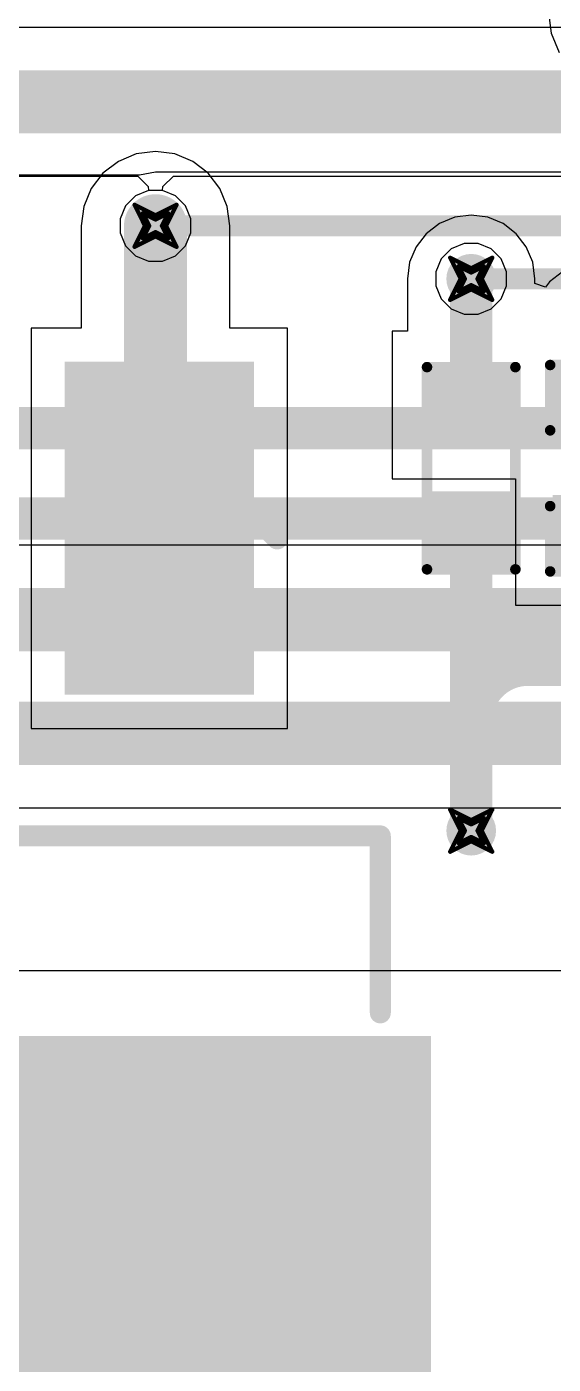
# Model space of a CAD drawing. Header units: inches. Extents: x -2 to 5376, y -4 to 5426.
# Drawn here: x 31.42 to 37.77, y 68.77 to 84.9 of the extents above; entities that cross this region are included whole.
import ezdxf

# ---------------------------------------------------------------- set-up
doc = ezdxf.new("R2010")
doc.units = ezdxf.units.IN
for name, color, linetype in [('Bottom Layer', 5, 'Continuous'), ('Drill Drawing', 1, 'Continuous'), ('Layer 1', 16, 'Continuous'), ('Layer 2', 76, 'Continuous'), ('Top Layer', 1, 'Continuous'), ('Top Overlay', 2, 'Continuous'), ('Top Paste', 8, 'Continuous'), ('Top Solder', 216, 'Continuous'), ('Via Holes', 16, 'Continuous')]:
    doc.layers.add(name, color=color, linetype=linetype)

# ---------------------------------------------------------------- blocks, each defined once
blk = doc.blocks.new('R___0603_37')
at = {"layer": 'Top Layer'}
for points in [[(-0.381, 0.4445), (-0.381, -0.4445), (-1.143, -0.4445), (-1.143, 0.4445)], [(1.143, 0.4445), (1.143, -0.4445), (0.381, -0.4445), (0.381, 0.4445)]]:
    blk.add_hatch(color=1, dxfattribs=at).paths.add_polyline_path(points)
at = {"layer": 'Top Paste'}
for points in [[(-0.381, 0.4445), (-0.381, -0.4445), (-1.143, -0.4445), (-1.143, 0.4445)], [(1.143, 0.4445), (1.143, -0.4445), (0.381, -0.4445), (0.381, 0.4445)]]:
    blk.add_hatch(color=8, dxfattribs=at).paths.add_polyline_path(points)
at = {"layer": 'Top Solder'}
for points in [[(-0.2794, 0.5461), (-0.2794, -0.5461), (-1.2446, -0.5461), (-1.2446, 0.5461)], [(1.2446, 0.5461), (1.2446, -0.5461), (0.2794, -0.5461), (0.2794, 0.5461)]]:
    blk.add_hatch(color=216, dxfattribs=at).paths.add_polyline_path(points)
at = {"layer": 'Top Overlay'}
for points in [[(-1.2192, 0.5334, 0.127, 0.127, 0), (-1.2192, -0.5334, 0.127, 0.127, 0)], [(-1.2192, 0.5334, 0.127, 0.127, 0), (1.2192, 0.5334, 0.127, 0.127, 0)], [(1.2192, 0.5334, 0.127, 0.127, 0), (1.2192, -0.5334, 0.127, 0.127, 0)], [(-1.2192, -0.5334, 0.127, 0.127, 0), (1.2192, -0.5334, 0.127, 0.127, 0)]]:
    blk.add_lwpolyline(points, format="xyseb", dxfattribs=at)
for points in [[(-1.25095, 0.5334, 0.0635, 0.0635, 1), (-1.18745, 0.5334, 0.0635, 0.0635, 1)], [(-1.25095, 0.5334, 0.0635, 0.0635, 1), (-1.18745, 0.5334, 0.0635, 0.0635, 1)], [(1.18745, 0.5334, 0.0635, 0.0635, 1), (1.25095, 0.5334, 0.0635, 0.0635, 1)], [(1.18745, 0.5334, 0.0635, 0.0635, 1), (1.25095, 0.5334, 0.0635, 0.0635, 1)], [(-1.25095, -0.5334, 0.0635, 0.0635, 1), (-1.18745, -0.5334, 0.0635, 0.0635, 1)], [(-1.25095, -0.5334, 0.0635, 0.0635, 1), (-1.18745, -0.5334, 0.0635, 0.0635, 1)], [(1.18745, -0.5334, 0.0635, 0.0635, 1), (1.25095, -0.5334, 0.0635, 0.0635, 1)], [(1.18745, -0.5334, 0.0635, 0.0635, 1), (1.25095, -0.5334, 0.0635, 0.0635, 1)]]:
    blk.add_lwpolyline(points, format="xyseb", close=True, dxfattribs=at)
blk = doc.blocks.new('D2PAK_86')
at = {"layer": 'Top Layer'}
for points in [[(-5.715, 9.78), (5.715, 9.78), (5.715, 0.89), (-5.715, 0.89)], [(-3.58, -3.43), (-1.5, -3.43), (-1.5, -7.24), (-3.58, -7.24)]]:
    blk.add_hatch(color=1, dxfattribs=at).paths.add_polyline_path(points)
at = {"layer": 'Top Paste'}
for points in [[(-5.715, 9.78), (5.715, 9.78), (5.715, 0.89), (-5.715, 0.89)], [(-3.58, -3.43), (-1.5, -3.43), (-1.5, -7.24), (-3.58, -7.24)]]:
    blk.add_hatch(color=8, dxfattribs=at).paths.add_polyline_path(points)
at = {"layer": 'Top Solder'}
for points in [[(-5.817, 9.882), (5.817, 9.882), (5.817, 0.788), (-5.817, 0.788)], [(-3.682, -3.328), (-1.398, -3.328), (-1.398, -7.342), (-3.682, -7.342)]]:
    blk.add_hatch(color=216, dxfattribs=at).paths.add_polyline_path(points)
at = {"layer": 'Top Overlay'}
for points in [[(-5.207, 0.508, 0.254, 0.254, 0), (-5.207, -1.626, 0.254, 0.254, 0)], [(5.105, -1.626, 0.254, 0.254, 0), (-5.207, -1.626, 0.254, 0.254, 0)], [(-3.962, -5.207, 0.254, 0.254, 0), (-3.962, -5.461, 0.254, 0.254, 0)], [(-3.835, -5.334, 0.254, 0.254, 0), (-3.962, -5.207, 0.254, 0.254, 0)], [(-3.835, -5.334, 0.254, 0.254, 0), (-3.962, -5.461, 0.254, 0.254, 0)]]:
    blk.add_lwpolyline(points, format="xyseb", dxfattribs=at)
for points in [[(-5.27, 0.508, 0.127, 0.127, 1), (-5.144, 0.508, 0.127, 0.127, 1)], [(-5.27, -1.626, 0.127, 0.127, 1), (-5.144, -1.626, 0.127, 0.127, 1)], [(-5.27, -1.626, 0.127, 0.127, 1), (-5.144, -1.626, 0.127, 0.127, 1)], [(-4.026, -5.207, 0.127, 0.127, 1), (-3.899, -5.207, 0.127, 0.127, 1)], [(-4.026, -5.207, 0.127, 0.127, 1), (-3.899, -5.207, 0.127, 0.127, 1)], [(-3.899, -5.334, 0.127, 0.127, 1), (-3.772, -5.334, 0.127, 0.127, 1)], [(-3.899, -5.334, 0.127, 0.127, 1), (-3.772, -5.334, 0.127, 0.127, 1)], [(-4.026, -5.461, 0.127, 0.127, 1), (-3.899, -5.461, 0.127, 0.127, 1)], [(-4.026, -5.461, 0.127, 0.127, 1), (-3.899, -5.461, 0.127, 0.127, 1)]]:
    blk.add_lwpolyline(points, format="xyseb", close=True, dxfattribs=at)
blk = doc.blocks.new('C___0603_98')
at = {"layer": 'Top Layer'}
for points in [[(-0.381, 0.445), (-0.381, -0.445), (-1.143, -0.445), (-1.143, 0.445)], [(1.143, 0.445), (1.143, -0.445), (0.381, -0.445), (0.381, 0.445)]]:
    blk.add_hatch(color=1, dxfattribs=at).paths.add_polyline_path(points)
at = {"layer": 'Top Paste'}
for points in [[(-0.381, 0.445), (-0.381, -0.445), (-1.143, -0.445), (-1.143, 0.445)], [(1.143, 0.445), (1.143, -0.445), (0.381, -0.445), (0.381, 0.445)]]:
    blk.add_hatch(color=8, dxfattribs=at).paths.add_polyline_path(points)
at = {"layer": 'Top Solder'}
for points in [[(-0.321, 0.504), (-0.321, -0.504), (-1.203, -0.504), (-1.203, 0.504)], [(1.203, 0.504), (1.203, -0.504), (0.321, -0.504), (0.321, 0.504)]]:
    blk.add_hatch(color=216, dxfattribs=at).paths.add_polyline_path(points)
at = {"layer": 'Top Overlay'}
for points in [[(-1.245, 0.533, 0.127, 0.127, 0), (-1.245, -0.533, 0.127, 0.127, 0)], [(-1.245, 0.533, 0.127, 0.127, 0), (-0.457, 0.533, 0.127, 0.127, 0)], [(0.457, 0.533, 0.127, 0.127, 0), (1.245, 0.533, 0.127, 0.127, 0)], [(1.245, 0.533, 0.127, 0.127, 0), (1.245, -0.533, 0.127, 0.127, 0)], [(-1.245, -0.533, 0.127, 0.127, 0), (-0.457, -0.533, 0.127, 0.127, 0)], [(0.457, -0.533, 0.127, 0.127, 0), (1.245, -0.533, 0.127, 0.127, 0)]]:
    blk.add_lwpolyline(points, format="xyseb", dxfattribs=at)
for points in [[(-1.276, 0.533, 0.0635, 0.0635, 1), (-1.213, 0.533, 0.0635, 0.0635, 1)], [(-1.276, 0.533, 0.0635, 0.0635, 1), (-1.213, 0.533, 0.0635, 0.0635, 1)], [(-0.489, 0.533, 0.0635, 0.0635, 1), (-0.425, 0.533, 0.0635, 0.0635, 1)], [(0.425, 0.533, 0.0635, 0.0635, 1), (0.489, 0.533, 0.0635, 0.0635, 1)], [(1.213, 0.533, 0.0635, 0.0635, 1), (1.276, 0.533, 0.0635, 0.0635, 1)], [(1.213, 0.533, 0.0635, 0.0635, 1), (1.276, 0.533, 0.0635, 0.0635, 1)], [(-1.276, -0.533, 0.0635, 0.0635, 1), (-1.213, -0.533, 0.0635, 0.0635, 1)], [(-1.276, -0.533, 0.0635, 0.0635, 1), (-1.213, -0.533, 0.0635, 0.0635, 1)], [(-0.489, -0.533, 0.0635, 0.0635, 1), (-0.425, -0.533, 0.0635, 0.0635, 1)], [(0.425, -0.533, 0.0635, 0.0635, 1), (0.489, -0.533, 0.0635, 0.0635, 1)], [(1.213, -0.533, 0.0635, 0.0635, 1), (1.276, -0.533, 0.0635, 0.0635, 1)], [(1.213, -0.533, 0.0635, 0.0635, 1), (1.276, -0.533, 0.0635, 0.0635, 1)]]:
    blk.add_lwpolyline(points, format="xyseb", close=True, dxfattribs=at)

msp = doc.modelspace()

# ---------------------------------------------------------------- hatches: boundary and pattern name
at = {"layer": 'Bottom Layer'}
h = msp.add_hatch(color=5, dxfattribs=at)
edge = h.paths.add_edge_path()
edge.add_arc((32.974, 82.5), 0.3, 0, 360)
h = msp.add_hatch(color=5, dxfattribs=at)
edge = h.paths.add_edge_path()
edge.add_arc((36.784, 81.861), 0.3, 0, 360)
h = msp.add_hatch(color=5, dxfattribs=at)
edge = h.paths.add_edge_path()
edge.add_arc((36.784, 75.207), 0.3, 0, 360)
at = {"layer": 'Layer 1'}
h = msp.add_hatch(color=16, dxfattribs=at)
edge = h.paths.add_edge_path()
edge.add_arc((32.974, 82.5), 0.3, 0, 360)
h = msp.add_hatch(color=16, dxfattribs=at)
edge = h.paths.add_edge_path()
edge.add_arc((36.784, 81.861), 0.3, 0, 360)
h = msp.add_hatch(color=16, dxfattribs=at)
edge = h.paths.add_edge_path()
edge.add_arc((36.784, 75.207), 0.3, 0, 360)
at = {"layer": 'Layer 2'}
h = msp.add_hatch(color=76, dxfattribs=at)
edge = h.paths.add_edge_path()
edge.add_arc((32.974, 82.5), 0.3, 0, 360)
h = msp.add_hatch(color=76, dxfattribs=at)
edge = h.paths.add_edge_path()
edge.add_arc((36.784, 81.861), 0.3, 0, 360)
h = msp.add_hatch(color=76, dxfattribs=at)
edge = h.paths.add_edge_path()
edge.add_arc((36.784, 75.207), 0.3, 0, 360)
at = {"layer": 'Top Layer'}
h = msp.add_hatch(color=1, dxfattribs=at)
edge = h.paths.add_edge_path()
edge.add_arc((32.974, 82.5), 0.3, 0, 360)
h = msp.add_hatch(color=1, dxfattribs=at)
edge = h.paths.add_edge_path()
edge.add_arc((36.784, 81.861), 0.3, 0, 360)
h = msp.add_hatch(color=1, dxfattribs=at)
edge = h.paths.add_edge_path()
edge.add_arc((36.784, 75.207), 0.3, 0, 360)
at = {"layer": 'Via Holes'}
h = msp.add_hatch(color=7, dxfattribs=at)
edge = h.paths.add_edge_path()
edge.add_arc((32.974, 82.5), 0.15, 0, 360)
h = msp.add_hatch(color=7, dxfattribs=at)
edge = h.paths.add_edge_path()
edge.add_arc((36.784, 81.861), 0.15, 0, 360)
h = msp.add_hatch(color=7, dxfattribs=at)
edge = h.paths.add_edge_path()
edge.add_arc((36.784, 75.207), 0.15, 0, 360)

# ---------------------------------------------------------------- linework, layer by layer
at = {"layer": 'Bottom Layer'}
for p, q in [((32.78, 83.109), (29.972, 83.109)), ((32.974, 83.147), (32.78, 83.109)), ((43.51, 83.147), (32.974, 83.147))]:
    msp.add_line(p, q, dxfattribs=at)
for points in [[(32.974, 82.5, 0.254, 0.254, 0), (43.51, 82.5, 0.254, 0.254, 0)], [(36.784, 81.861, 0.254, 0.254, 0), (49.205, 81.861, 0.254, 0.254, 0)], [(6.476, 80.06, 0.508, 0.508, 0), (44.454, 80.06, 0.508, 0.508, 0)], [(8.009, 78.971, 0.508, 0.508, 0), (45.332, 78.971, 0.508, 0.508, 0)]]:
    msp.add_lwpolyline(points, format="xyseb", dxfattribs=at)
for points in [[(32.911, 82.5, 0.127, 0.127, 1), (33.038, 82.5, 0.127, 0.127, 1)], [(36.72, 81.861, 0.127, 0.127, 1), (36.847, 81.861, 0.127, 0.127, 1)]]:
    msp.add_lwpolyline(points, format="xyseb", close=True, dxfattribs=at)
at = {"layer": 'Drill Drawing'}
for points in [[(32.72, 82.754, 0.0508, 0.0508, 0), (32.974, 82.627, 0.0508, 0.0508, 0)], [(32.72, 82.754, 0.0508, 0.0508, 0), (32.847, 82.5, 0.0508, 0.0508, 0)], [(32.974, 82.627, 0.0508, 0.0508, 0), (33.228, 82.754, 0.0508, 0.0508, 0)], [(33.101, 82.5, 0.0508, 0.0508, 0), (33.228, 82.754, 0.0508, 0.0508, 0)], [(32.822, 82.652, 0.0508, 0.0508, 0), (32.974, 82.576, 0.0508, 0.0508, 0)], [(32.822, 82.652, 0.0508, 0.0508, 0), (32.898, 82.5, 0.0508, 0.0508, 0)], [(32.974, 82.576, 0.0508, 0.0508, 0), (33.127, 82.652, 0.0508, 0.0508, 0)], [(33.051, 82.5, 0.0508, 0.0508, 0), (33.127, 82.652, 0.0508, 0.0508, 0)], [(32.72, 82.246, 0.0508, 0.0508, 0), (32.847, 82.5, 0.0508, 0.0508, 0)], [(32.822, 82.348, 0.0508, 0.0508, 0), (32.898, 82.5, 0.0508, 0.0508, 0)], [(32.822, 82.348, 0.0508, 0.0508, 0), (32.974, 82.424, 0.0508, 0.0508, 0)], [(32.974, 82.424, 0.0508, 0.0508, 0), (33.127, 82.348, 0.0508, 0.0508, 0)], [(33.051, 82.5, 0.0508, 0.0508, 0), (33.127, 82.348, 0.0508, 0.0508, 0)], [(33.101, 82.5, 0.0508, 0.0508, 0), (33.228, 82.246, 0.0508, 0.0508, 0)], [(32.72, 82.246, 0.0508, 0.0508, 0), (32.974, 82.373, 0.0508, 0.0508, 0)], [(32.974, 82.373, 0.0508, 0.0508, 0), (33.228, 82.246, 0.0508, 0.0508, 0)], [(36.53, 82.115, 0.0508, 0.0508, 0), (36.784, 81.988, 0.0508, 0.0508, 0)], [(36.53, 82.115, 0.0508, 0.0508, 0), (36.657, 81.861, 0.0508, 0.0508, 0)], [(36.784, 81.988, 0.0508, 0.0508, 0), (37.038, 82.115, 0.0508, 0.0508, 0)], [(36.911, 81.861, 0.0508, 0.0508, 0), (37.038, 82.115, 0.0508, 0.0508, 0)], [(36.631, 82.013, 0.0508, 0.0508, 0), (36.784, 81.937, 0.0508, 0.0508, 0)], [(36.631, 82.013, 0.0508, 0.0508, 0), (36.708, 81.861, 0.0508, 0.0508, 0)], [(36.784, 81.937, 0.0508, 0.0508, 0), (36.936, 82.013, 0.0508, 0.0508, 0)], [(36.86, 81.861, 0.0508, 0.0508, 0), (36.936, 82.013, 0.0508, 0.0508, 0)], [(36.53, 81.607, 0.0508, 0.0508, 0), (36.657, 81.861, 0.0508, 0.0508, 0)], [(36.631, 81.709, 0.0508, 0.0508, 0), (36.708, 81.861, 0.0508, 0.0508, 0)], [(36.631, 81.709, 0.0508, 0.0508, 0), (36.784, 81.785, 0.0508, 0.0508, 0)], [(36.784, 81.785, 0.0508, 0.0508, 0), (36.936, 81.709, 0.0508, 0.0508, 0)], [(36.86, 81.861, 0.0508, 0.0508, 0), (36.936, 81.709, 0.0508, 0.0508, 0)], [(36.911, 81.861, 0.0508, 0.0508, 0), (37.038, 81.607, 0.0508, 0.0508, 0)], [(36.53, 81.607, 0.0508, 0.0508, 0), (36.784, 81.734, 0.0508, 0.0508, 0)], [(36.784, 81.734, 0.0508, 0.0508, 0), (37.038, 81.607, 0.0508, 0.0508, 0)], [(36.53, 75.461, 0.0508, 0.0508, 0), (36.784, 75.334, 0.0508, 0.0508, 0)], [(36.53, 75.461, 0.0508, 0.0508, 0), (36.657, 75.207, 0.0508, 0.0508, 0)], [(36.784, 75.334, 0.0508, 0.0508, 0), (37.038, 75.461, 0.0508, 0.0508, 0)], [(36.911, 75.207, 0.0508, 0.0508, 0), (37.038, 75.461, 0.0508, 0.0508, 0)], [(36.631, 75.359, 0.0508, 0.0508, 0), (36.784, 75.283, 0.0508, 0.0508, 0)], [(36.631, 75.359, 0.0508, 0.0508, 0), (36.708, 75.207, 0.0508, 0.0508, 0)], [(36.784, 75.283, 0.0508, 0.0508, 0), (36.936, 75.359, 0.0508, 0.0508, 0)], [(36.86, 75.207, 0.0508, 0.0508, 0), (36.936, 75.359, 0.0508, 0.0508, 0)], [(36.53, 74.953, 0.0508, 0.0508, 0), (36.657, 75.207, 0.0508, 0.0508, 0)], [(36.631, 75.055, 0.0508, 0.0508, 0), (36.708, 75.207, 0.0508, 0.0508, 0)], [(36.631, 75.055, 0.0508, 0.0508, 0), (36.784, 75.131, 0.0508, 0.0508, 0)], [(36.784, 75.131, 0.0508, 0.0508, 0), (36.936, 75.055, 0.0508, 0.0508, 0)], [(36.86, 75.207, 0.0508, 0.0508, 0), (36.936, 75.055, 0.0508, 0.0508, 0)], [(36.911, 75.207, 0.0508, 0.0508, 0), (37.038, 74.953, 0.0508, 0.0508, 0)], [(36.53, 74.953, 0.0508, 0.0508, 0), (36.784, 75.08, 0.0508, 0.0508, 0)], [(36.784, 75.08, 0.0508, 0.0508, 0), (37.038, 74.953, 0.0508, 0.0508, 0)]]:
    msp.add_lwpolyline(points, format="xyseb", dxfattribs=at)
for points in [[(32.708, 82.754, 0.0254, 0.0254, 1), (32.733, 82.754, 0.0254, 0.0254, 1)], [(32.708, 82.754, 0.0254, 0.0254, 1), (32.733, 82.754, 0.0254, 0.0254, 1)], [(33.216, 82.754, 0.0254, 0.0254, 1), (33.241, 82.754, 0.0254, 0.0254, 1)], [(33.216, 82.754, 0.0254, 0.0254, 1), (33.241, 82.754, 0.0254, 0.0254, 1)], [(32.809, 82.652, 0.0254, 0.0254, 1), (32.835, 82.652, 0.0254, 0.0254, 1)], [(32.809, 82.652, 0.0254, 0.0254, 1), (32.835, 82.652, 0.0254, 0.0254, 1)], [(32.962, 82.627, 0.0254, 0.0254, 1), (32.987, 82.627, 0.0254, 0.0254, 1)], [(32.962, 82.627, 0.0254, 0.0254, 1), (32.987, 82.627, 0.0254, 0.0254, 1)], [(32.962, 82.576, 0.0254, 0.0254, 1), (32.987, 82.576, 0.0254, 0.0254, 1)], [(32.962, 82.576, 0.0254, 0.0254, 1), (32.987, 82.576, 0.0254, 0.0254, 1)], [(33.114, 82.652, 0.0254, 0.0254, 1), (33.139, 82.652, 0.0254, 0.0254, 1)], [(33.114, 82.652, 0.0254, 0.0254, 1), (33.139, 82.652, 0.0254, 0.0254, 1)], [(32.835, 82.5, 0.0254, 0.0254, 1), (32.86, 82.5, 0.0254, 0.0254, 1)], [(32.835, 82.5, 0.0254, 0.0254, 1), (32.86, 82.5, 0.0254, 0.0254, 1)], [(32.885, 82.5, 0.0254, 0.0254, 1), (32.911, 82.5, 0.0254, 0.0254, 1)], [(32.885, 82.5, 0.0254, 0.0254, 1), (32.911, 82.5, 0.0254, 0.0254, 1)], [(32.962, 82.424, 0.0254, 0.0254, 1), (32.987, 82.424, 0.0254, 0.0254, 1)], [(32.962, 82.424, 0.0254, 0.0254, 1), (32.987, 82.424, 0.0254, 0.0254, 1)], [(33.038, 82.5, 0.0254, 0.0254, 1), (33.063, 82.5, 0.0254, 0.0254, 1)], [(33.038, 82.5, 0.0254, 0.0254, 1), (33.063, 82.5, 0.0254, 0.0254, 1)], [(33.089, 82.5, 0.0254, 0.0254, 1), (33.114, 82.5, 0.0254, 0.0254, 1)], [(33.089, 82.5, 0.0254, 0.0254, 1), (33.114, 82.5, 0.0254, 0.0254, 1)], [(32.708, 82.246, 0.0254, 0.0254, 1), (32.733, 82.246, 0.0254, 0.0254, 1)], [(32.708, 82.246, 0.0254, 0.0254, 1), (32.733, 82.246, 0.0254, 0.0254, 1)], [(32.809, 82.348, 0.0254, 0.0254, 1), (32.835, 82.348, 0.0254, 0.0254, 1)], [(32.809, 82.348, 0.0254, 0.0254, 1), (32.835, 82.348, 0.0254, 0.0254, 1)], [(32.962, 82.373, 0.0254, 0.0254, 1), (32.987, 82.373, 0.0254, 0.0254, 1)], [(32.962, 82.373, 0.0254, 0.0254, 1), (32.987, 82.373, 0.0254, 0.0254, 1)], [(33.114, 82.348, 0.0254, 0.0254, 1), (33.139, 82.348, 0.0254, 0.0254, 1)], [(33.114, 82.348, 0.0254, 0.0254, 1), (33.139, 82.348, 0.0254, 0.0254, 1)], [(33.216, 82.246, 0.0254, 0.0254, 1), (33.241, 82.246, 0.0254, 0.0254, 1)], [(33.216, 82.246, 0.0254, 0.0254, 1), (33.241, 82.246, 0.0254, 0.0254, 1)], [(36.517, 82.115, 0.0254, 0.0254, 1), (36.543, 82.115, 0.0254, 0.0254, 1)], [(36.517, 82.115, 0.0254, 0.0254, 1), (36.543, 82.115, 0.0254, 0.0254, 1)], [(37.025, 82.115, 0.0254, 0.0254, 1), (37.051, 82.115, 0.0254, 0.0254, 1)], [(37.025, 82.115, 0.0254, 0.0254, 1), (37.051, 82.115, 0.0254, 0.0254, 1)], [(36.619, 82.013, 0.0254, 0.0254, 1), (36.644, 82.013, 0.0254, 0.0254, 1)], [(36.619, 82.013, 0.0254, 0.0254, 1), (36.644, 82.013, 0.0254, 0.0254, 1)], [(36.771, 81.988, 0.0254, 0.0254, 1), (36.797, 81.988, 0.0254, 0.0254, 1)], [(36.771, 81.988, 0.0254, 0.0254, 1), (36.797, 81.988, 0.0254, 0.0254, 1)], [(36.771, 81.937, 0.0254, 0.0254, 1), (36.797, 81.937, 0.0254, 0.0254, 1)], [(36.771, 81.937, 0.0254, 0.0254, 1), (36.797, 81.937, 0.0254, 0.0254, 1)], [(36.924, 82.013, 0.0254, 0.0254, 1), (36.949, 82.013, 0.0254, 0.0254, 1)], [(36.924, 82.013, 0.0254, 0.0254, 1), (36.949, 82.013, 0.0254, 0.0254, 1)], [(36.644, 81.861, 0.0254, 0.0254, 1), (36.67, 81.861, 0.0254, 0.0254, 1)], [(36.644, 81.861, 0.0254, 0.0254, 1), (36.67, 81.861, 0.0254, 0.0254, 1)], [(36.695, 81.861, 0.0254, 0.0254, 1), (36.72, 81.861, 0.0254, 0.0254, 1)], [(36.695, 81.861, 0.0254, 0.0254, 1), (36.72, 81.861, 0.0254, 0.0254, 1)], [(36.771, 81.785, 0.0254, 0.0254, 1), (36.797, 81.785, 0.0254, 0.0254, 1)], [(36.771, 81.785, 0.0254, 0.0254, 1), (36.797, 81.785, 0.0254, 0.0254, 1)], [(36.847, 81.861, 0.0254, 0.0254, 1), (36.873, 81.861, 0.0254, 0.0254, 1)], [(36.847, 81.861, 0.0254, 0.0254, 1), (36.873, 81.861, 0.0254, 0.0254, 1)], [(36.898, 81.861, 0.0254, 0.0254, 1), (36.924, 81.861, 0.0254, 0.0254, 1)], [(36.898, 81.861, 0.0254, 0.0254, 1), (36.924, 81.861, 0.0254, 0.0254, 1)], [(36.517, 81.607, 0.0254, 0.0254, 1), (36.543, 81.607, 0.0254, 0.0254, 1)], [(36.517, 81.607, 0.0254, 0.0254, 1), (36.543, 81.607, 0.0254, 0.0254, 1)], [(36.619, 81.709, 0.0254, 0.0254, 1), (36.644, 81.709, 0.0254, 0.0254, 1)], [(36.619, 81.709, 0.0254, 0.0254, 1), (36.644, 81.709, 0.0254, 0.0254, 1)], [(36.771, 81.734, 0.0254, 0.0254, 1), (36.797, 81.734, 0.0254, 0.0254, 1)], [(36.771, 81.734, 0.0254, 0.0254, 1), (36.797, 81.734, 0.0254, 0.0254, 1)], [(36.924, 81.709, 0.0254, 0.0254, 1), (36.949, 81.709, 0.0254, 0.0254, 1)], [(36.924, 81.709, 0.0254, 0.0254, 1), (36.949, 81.709, 0.0254, 0.0254, 1)], [(37.025, 81.607, 0.0254, 0.0254, 1), (37.051, 81.607, 0.0254, 0.0254, 1)], [(37.025, 81.607, 0.0254, 0.0254, 1), (37.051, 81.607, 0.0254, 0.0254, 1)], [(36.517, 75.461, 0.0254, 0.0254, 1), (36.543, 75.461, 0.0254, 0.0254, 1)], [(36.517, 75.461, 0.0254, 0.0254, 1), (36.543, 75.461, 0.0254, 0.0254, 1)], [(37.025, 75.461, 0.0254, 0.0254, 1), (37.051, 75.461, 0.0254, 0.0254, 1)], [(37.025, 75.461, 0.0254, 0.0254, 1), (37.051, 75.461, 0.0254, 0.0254, 1)], [(36.619, 75.359, 0.0254, 0.0254, 1), (36.644, 75.359, 0.0254, 0.0254, 1)], [(36.619, 75.359, 0.0254, 0.0254, 1), (36.644, 75.359, 0.0254, 0.0254, 1)], [(36.771, 75.334, 0.0254, 0.0254, 1), (36.797, 75.334, 0.0254, 0.0254, 1)], [(36.771, 75.334, 0.0254, 0.0254, 1), (36.797, 75.334, 0.0254, 0.0254, 1)], [(36.924, 75.359, 0.0254, 0.0254, 1), (36.949, 75.359, 0.0254, 0.0254, 1)], [(36.924, 75.359, 0.0254, 0.0254, 1), (36.949, 75.359, 0.0254, 0.0254, 1)], [(36.644, 75.207, 0.0254, 0.0254, 1), (36.67, 75.207, 0.0254, 0.0254, 1)], [(36.644, 75.207, 0.0254, 0.0254, 1), (36.67, 75.207, 0.0254, 0.0254, 1)], [(36.695, 75.207, 0.0254, 0.0254, 1), (36.72, 75.207, 0.0254, 0.0254, 1)], [(36.695, 75.207, 0.0254, 0.0254, 1), (36.72, 75.207, 0.0254, 0.0254, 1)], [(36.771, 75.283, 0.0254, 0.0254, 1), (36.797, 75.283, 0.0254, 0.0254, 1)], [(36.771, 75.283, 0.0254, 0.0254, 1), (36.797, 75.283, 0.0254, 0.0254, 1)], [(36.771, 75.131, 0.0254, 0.0254, 1), (36.797, 75.131, 0.0254, 0.0254, 1)], [(36.771, 75.131, 0.0254, 0.0254, 1), (36.797, 75.131, 0.0254, 0.0254, 1)], [(36.847, 75.207, 0.0254, 0.0254, 1), (36.873, 75.207, 0.0254, 0.0254, 1)], [(36.847, 75.207, 0.0254, 0.0254, 1), (36.873, 75.207, 0.0254, 0.0254, 1)], [(36.898, 75.207, 0.0254, 0.0254, 1), (36.924, 75.207, 0.0254, 0.0254, 1)], [(36.898, 75.207, 0.0254, 0.0254, 1), (36.924, 75.207, 0.0254, 0.0254, 1)], [(36.619, 75.055, 0.0254, 0.0254, 1), (36.644, 75.055, 0.0254, 0.0254, 1)], [(36.619, 75.055, 0.0254, 0.0254, 1), (36.644, 75.055, 0.0254, 0.0254, 1)], [(36.771, 75.08, 0.0254, 0.0254, 1), (36.797, 75.08, 0.0254, 0.0254, 1)], [(36.771, 75.08, 0.0254, 0.0254, 1), (36.797, 75.08, 0.0254, 0.0254, 1)], [(36.924, 75.055, 0.0254, 0.0254, 1), (36.949, 75.055, 0.0254, 0.0254, 1)], [(36.924, 75.055, 0.0254, 0.0254, 1), (36.949, 75.055, 0.0254, 0.0254, 1)], [(36.517, 74.953, 0.0254, 0.0254, 1), (36.543, 74.953, 0.0254, 0.0254, 1)], [(36.517, 74.953, 0.0254, 0.0254, 1), (36.543, 74.953, 0.0254, 0.0254, 1)], [(37.025, 74.953, 0.0254, 0.0254, 1), (37.051, 74.953, 0.0254, 0.0254, 1)], [(37.025, 74.953, 0.0254, 0.0254, 1), (37.051, 74.953, 0.0254, 0.0254, 1)]]:
    msp.add_lwpolyline(points, format="xyseb", close=True, dxfattribs=at)
at = {"layer": 'Layer 1'}
for p, q in [((32.889, 82.927), (32.732, 82.862)), ((33.059, 82.927), (32.889, 82.927)), ((33.216, 82.862), (33.059, 82.927)), ((32.612, 82.742), (32.547, 82.585)), ((32.732, 82.862), (32.612, 82.742)), ((33.336, 82.742), (33.216, 82.862)), ((33.401, 82.585), (33.336, 82.742)), ((32.547, 82.585), (32.547, 82.415)), ((33.401, 82.415), (33.401, 82.585)), ((32.547, 82.415), (32.612, 82.258)), ((33.336, 82.258), (33.401, 82.415)), ((32.612, 82.258), (32.732, 82.138)), ((33.216, 82.138), (33.336, 82.258)), ((36.699, 82.288), (36.542, 82.223)), ((36.869, 82.288), (36.699, 82.288)), ((37.026, 82.223), (36.869, 82.288)), ((32.732, 82.138), (32.889, 82.073)), ((33.059, 82.073), (33.216, 82.138)), ((36.422, 82.103), (36.357, 81.946)), ((36.542, 82.223), (36.422, 82.103)), ((37.146, 82.103), (37.026, 82.223)), ((37.211, 81.946), (37.146, 82.103)), ((32.889, 82.073), (33.059, 82.073)), ((36.357, 81.946), (36.357, 81.776)), ((37.211, 81.776), (37.211, 81.946)), ((36.357, 81.776), (36.422, 81.619)), ((37.146, 81.619), (37.211, 81.776)), ((36.422, 81.619), (36.542, 81.499)), ((37.026, 81.499), (37.146, 81.619)), ((36.542, 81.499), (36.699, 81.434)), ((36.869, 81.434), (37.026, 81.499)), ((36.699, 81.434), (36.869, 81.434))]:
    msp.add_line(p, q, dxfattribs=at)
at = {"layer": 'Layer 2'}
for p, q in [((39.38, 84.891), (19.961, 84.891)), ((19.961, 83.098), (32.759, 83.098)), ((32.759, 83.098), (32.885, 82.972)), ((33.064, 82.972), (33.189, 83.098)), ((33.189, 83.098), (39.38, 83.098)), ((32.889, 82.927), (32.732, 82.862)), ((32.885, 82.972), (32.885, 82.972)), ((32.885, 82.972), (32.885, 82.972)), ((32.885, 82.972), (32.889, 82.927)), ((33.059, 82.927), (33.064, 82.972)), ((33.216, 82.862), (33.059, 82.927)), ((32.612, 82.742), (32.547, 82.585)), ((32.732, 82.862), (32.612, 82.742)), ((33.336, 82.742), (33.216, 82.862)), ((33.401, 82.585), (33.336, 82.742)), ((32.547, 82.585), (32.547, 82.415)), ((33.401, 82.415), (33.401, 82.585)), ((32.547, 82.415), (32.612, 82.258)), ((33.336, 82.258), (33.401, 82.415)), ((32.612, 82.258), (32.732, 82.138)), ((33.216, 82.138), (33.336, 82.258)), ((36.699, 82.288), (36.542, 82.223)), ((36.869, 82.288), (36.699, 82.288)), ((37.026, 82.223), (36.869, 82.288)), ((32.732, 82.138), (32.889, 82.073)), ((33.059, 82.073), (33.216, 82.138)), ((36.422, 82.103), (36.357, 81.946)), ((36.542, 82.223), (36.422, 82.103)), ((37.146, 82.103), (37.026, 82.223)), ((37.211, 81.946), (37.146, 82.103)), ((32.889, 82.073), (33.059, 82.073)), ((36.357, 81.946), (36.357, 81.776)), ((37.211, 81.776), (37.211, 81.946)), ((36.357, 81.776), (36.422, 81.619)), ((37.146, 81.619), (37.211, 81.776)), ((36.422, 81.619), (36.542, 81.499)), ((37.026, 81.499), (37.146, 81.619)), ((36.542, 81.499), (36.699, 81.434)), ((36.869, 81.434), (37.026, 81.499)), ((36.699, 81.434), (36.869, 81.434)), ((44.818, 78.649), (22.729, 78.649)), ((25.162, 75.483), (67.58, 75.483))]:
    msp.add_line(p, q, dxfattribs=at)
for points in [[(19.961, 83.995, 0.762, 0.762, 0), (38.729, 83.995, 0.762, 0.762, 0)], [(22.729, 77.752, 0.762, 0.762, 0), (48.421, 77.752, 0.762, 0.762, 0)], [(25.162, 76.38, 0.762, 0.762, 0), (67.58, 76.38, 0.762, 0.762, 0)]]:
    msp.add_lwpolyline(points, format="xyseb", dxfattribs=at)
at = {"layer": 'Top Layer'}
for p, q in [((37.723, 85.009), (37.748, 84.821)), ((37.748, 84.821), (37.844, 84.588)), ((32.974, 83.397), (32.742, 83.366)), ((33.206, 83.366), (32.974, 83.397)), ((32.526, 83.277), (32.34, 83.134)), ((32.742, 83.366), (32.526, 83.277)), ((33.423, 83.277), (33.206, 83.366)), ((33.608, 83.134), (33.423, 83.277)), ((32.34, 83.134), (32.198, 82.948)), ((33.751, 82.948), (33.608, 83.134)), ((32.198, 82.948), (32.108, 82.732)), ((33.84, 82.732), (33.751, 82.948)), ((32.108, 82.732), (32.078, 82.5)), ((33.871, 82.5), (33.84, 82.732)), ((36.585, 82.603), (36.4, 82.527)), ((36.784, 82.63), (36.585, 82.603)), ((36.983, 82.603), (36.784, 82.63)), ((37.168, 82.527), (36.983, 82.603)), ((32.078, 82.5), (32.078, 81.266)), ((33.871, 81.266), (33.871, 82.5)), ((36.4, 82.527), (36.24, 82.404)), ((37.327, 82.404), (37.168, 82.527)), ((36.24, 82.404), (36.118, 82.245)), ((37.449, 82.245), (37.327, 82.404)), ((36.118, 82.245), (36.041, 82.06)), ((37.526, 82.06), (37.449, 82.245)), ((36.041, 82.06), (36.015, 81.861)), ((37.552, 81.861), (37.526, 82.06)), ((37.886, 81.946), (37.727, 81.823)), ((36.015, 81.861), (36.015, 81.228)), ((37.552, 81.805), (37.552, 81.861)), ((37.679, 81.762), (37.552, 81.805)), ((37.727, 81.823), (37.679, 81.762)), ((32.078, 81.266), (31.472, 81.266)), ((31.472, 81.266), (31.472, 76.44)), ((34.568, 81.266), (33.871, 81.266)), ((34.568, 76.44), (34.568, 81.266)), ((36.015, 81.228), (35.831, 81.228)), ((35.831, 81.228), (35.831, 79.45)), ((35.831, 79.45), (37.318, 79.45)), ((37.318, 79.45), (37.318, 77.926)), ((37.318, 77.926), (39.223, 77.926)), ((31.472, 76.44), (34.568, 76.44)), ((38.99, 73.518), (24.765, 73.518))]:
    msp.add_line(p, q, dxfattribs=at)
for points in [[(32.974, 78.853, 0.762, 0.762, 0), (32.974, 82.5, 0.762, 0.762, 0)], [(36.784, 80.339, 0.508, 0.508, 0), (36.784, 81.861, 0.508, 0.508, 0)], [(36.784, 77.892, 0.508, 0.508, 0), (36.784, 78.815, 0.508, 0.508, 0)], [(36.784, 76.522, 0.508, 0.508, 0), (36.784, 77.892, 0.508, 0.508, 0)], [(37.469, 77.207, 0.508, 0.508, -0.414214), (36.784, 77.892, 0.508, 0.508, 0)], [(36.784, 76.522, 0.508, 0.508, -0.414214), (37.469, 77.207, 0.508, 0.508, 0)], [(37.469, 77.207, 0.508, 0.508, 0), (38.866, 77.207, 0.508, 0.508, 0)], [(36.784, 75.207, 0.508, 0.508, 0), (36.784, 76.522, 0.508, 0.508, 0)]]:
    msp.add_lwpolyline(points, format="xyseb", dxfattribs=at)
for points in [[(32.784, 82.5, 0.381, 0.381, 1), (33.165, 82.5, 0.381, 0.381, 1)], [(36.657, 81.861, 0.254, 0.254, 1), (36.911, 81.861, 0.254, 0.254, 1)], [(36.657, 80.339, 0.254, 0.254, 1), (36.911, 80.339, 0.254, 0.254, 1)], [(32.784, 78.853, 0.381, 0.381, 1), (33.165, 78.853, 0.381, 0.381, 1)], [(36.657, 78.815, 0.254, 0.254, 1), (36.911, 78.815, 0.254, 0.254, 1)], [(36.657, 77.892, 0.254, 0.254, 1), (36.911, 77.892, 0.254, 0.254, 1)], [(36.657, 77.892, 0.254, 0.254, 1), (36.911, 77.892, 0.254, 0.254, 1)], [(36.657, 77.892, 0.254, 0.254, 1), (36.911, 77.892, 0.254, 0.254, 1)], [(37.342, 77.207, 0.254, 0.254, 1), (37.596, 77.207, 0.254, 0.254, 1)], [(37.342, 77.207, 0.254, 0.254, 1), (37.596, 77.207, 0.254, 0.254, 1)], [(37.342, 77.207, 0.254, 0.254, 1), (37.596, 77.207, 0.254, 0.254, 1)], [(36.657, 76.522, 0.254, 0.254, 1), (36.911, 76.522, 0.254, 0.254, 1)], [(36.657, 76.522, 0.254, 0.254, 1), (36.911, 76.522, 0.254, 0.254, 1)], [(36.657, 76.522, 0.254, 0.254, 1), (36.911, 76.522, 0.254, 0.254, 1)], [(36.657, 75.207, 0.254, 0.254, 1), (36.911, 75.207, 0.254, 0.254, 1)]]:
    msp.add_lwpolyline(points, format="xyseb", close=True, dxfattribs=at)

# ---------------------------------------------------------------- block references
for name, p, rotation in [('D2PAK_86', (30.48, 73.518), 180), ('R___0603_37', (36.784, 79.577), 90), ('C___0603_98', (38.27, 79.577), 90)]:
    msp.add_blockref(name, p, dxfattribs=dict(rotation=rotation))

doc.saveas('drawing.dxf')
